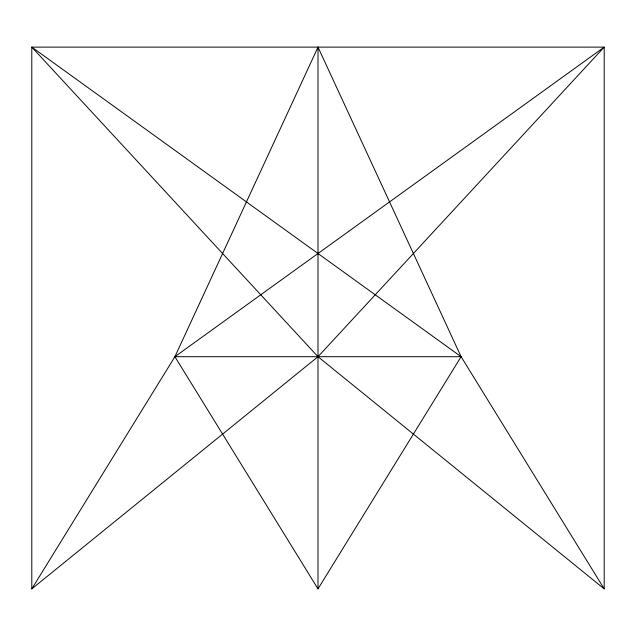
<?xml version="1.0" encoding="UTF-8"?>
<svg xmlns="http://www.w3.org/2000/svg" width="636" height="636" viewBox="0 0 636 636"><rect width="100%" height="100%" fill="white"/><g stroke="black" fill="none" stroke-linecap="round" stroke-linejoin="round"><path stroke-width="0.95" d="M604.2 588.88L318 356.701L31.8 47.12L461.1 356.701L318 588.88L174.9 356.701L318 47.12L461.1 356.701L604.2 588.88L604.2 47.12L31.8 47.12L31.8 588.88L318 356.701L604.2 47.12L174.9 356.701L31.8 588.88M174.9 356.701L461.1 356.701M318 47.12L318 588.88"/></g></svg>
